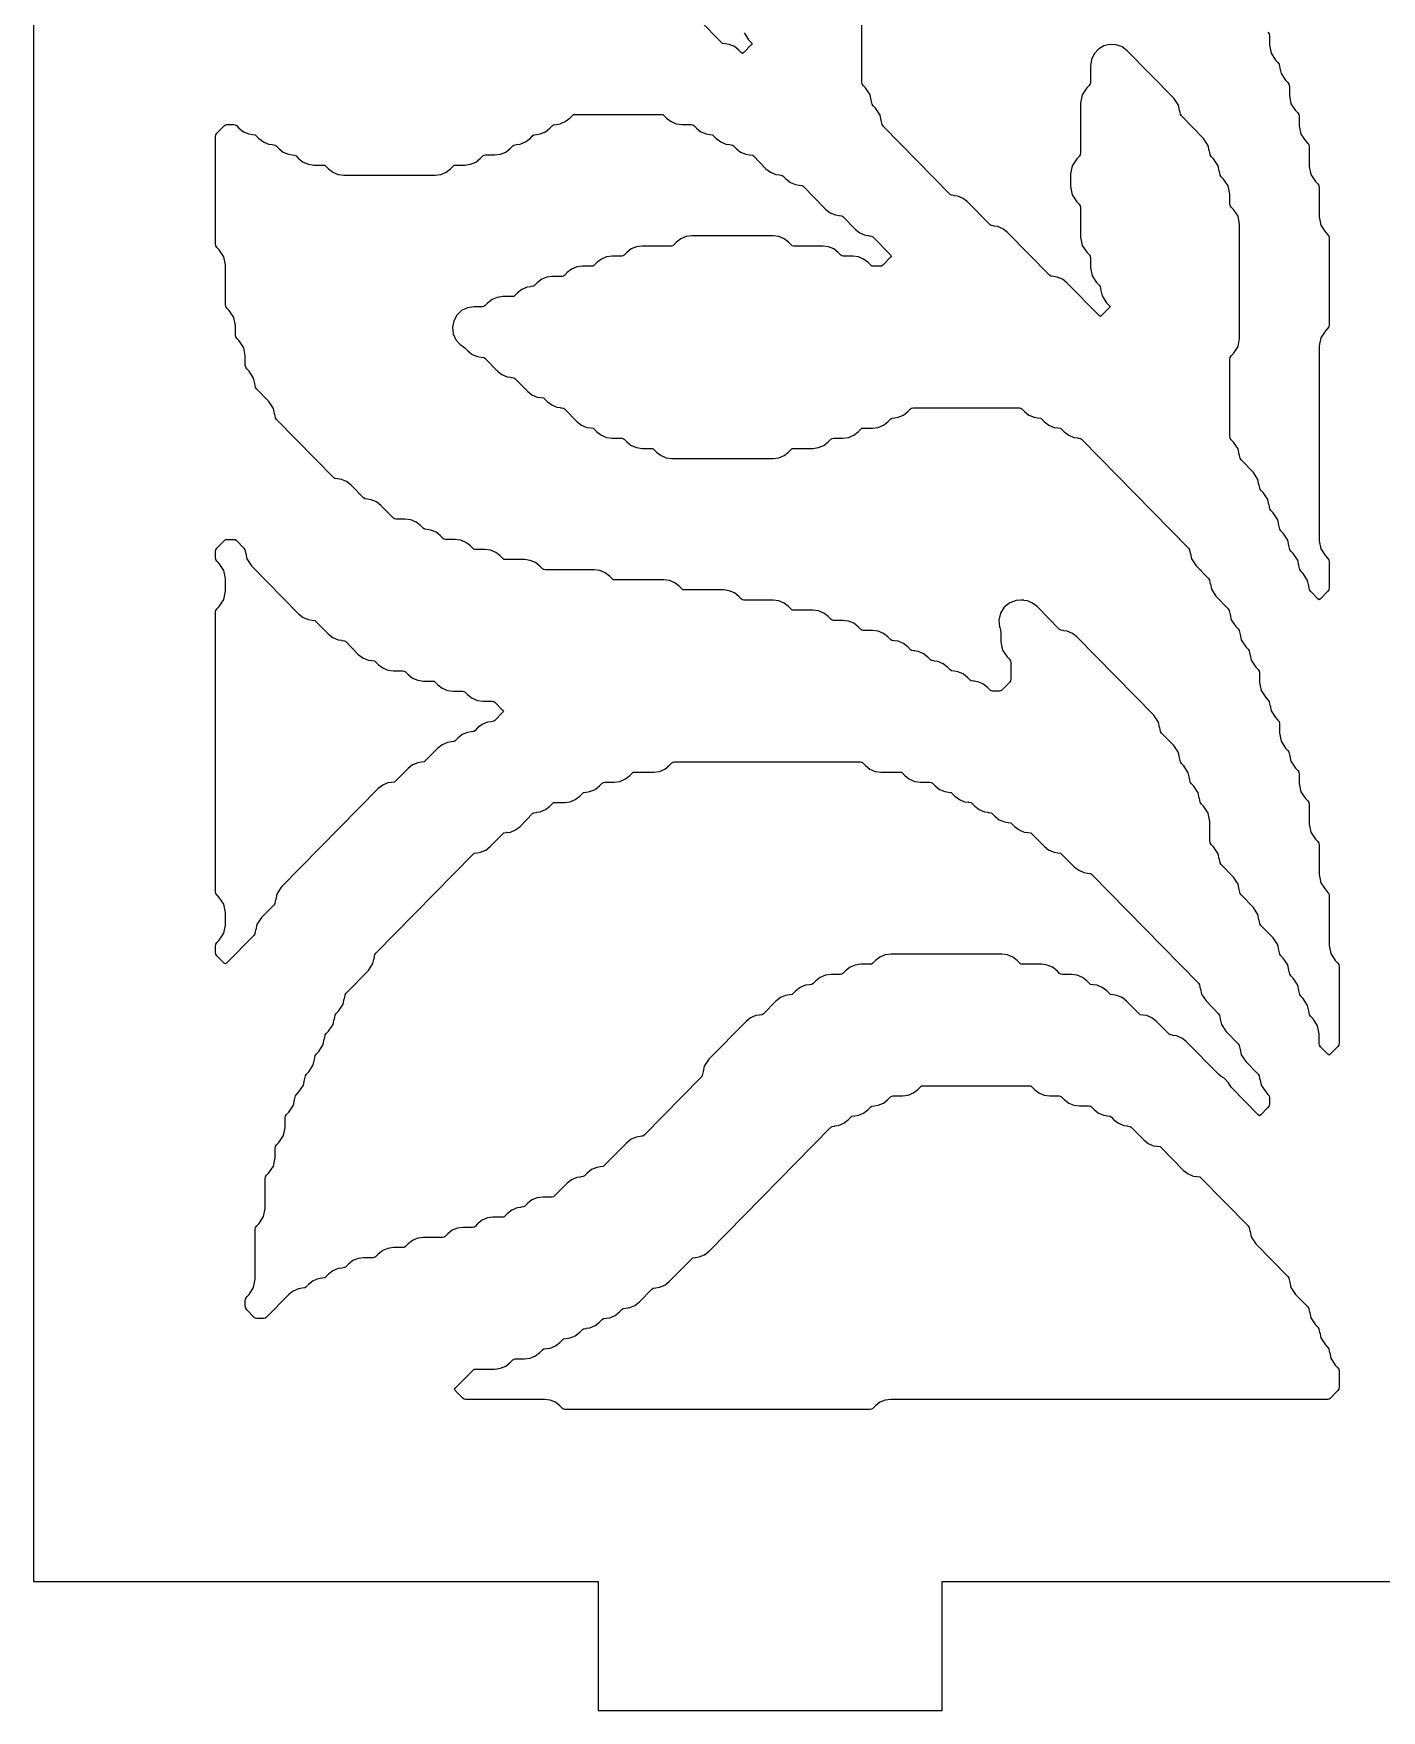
# Model space of a CAD drawing. Header units: millimetres. Extents: x 0 to 63, y 0 to 126.
# Drawn here: x 0 to 31.35, y 0 to 39 of the extents above; entities that cross this region are included whole.
import ezdxf

# ---------------------------------------------------------------- set-up
doc = ezdxf.new("R2010")
doc.units = ezdxf.units.MM
doc.layers.add('CUT', color=1, linetype='Continuous')

msp = doc.modelspace()

# ---------------------------------------------------------------- linework, layer by layer
at = {"layer": 'CUT'}
for points in [[(0, 123), (0, 3), (13.134, 3), (13.134, 0), (21.134, 0), (21.134, 3), (42.134, 3), (42.134, 0), (50.134, 0), (50.134, 3), (63.2679, 3), (63.2679, 123), (50.134, 123), (50.134, 126), (42.134, 126), (42.134, 123), (21.134, 123), (21.134, 126), (13.134, 126), (13.134, 123)], [(6.0154, 36.1824), (6.0152, 36.1808), (6.0795, 36.1723), (6.1044, 36.1528), (6.1655, 36.0907), (6.2696, 36.0096), (6.3913, 35.9586), (6.5221, 35.9412), (6.7418, 35.9412), (6.7732, 35.937), (6.7982, 35.9175), (6.8593, 35.8554), (6.9634, 35.7743), (7.0851, 35.7233), (7.2159, 35.7059), (9.3403, 35.7059), (9.4711, 35.7233), (9.5928, 35.7743), (9.6969, 35.8554), (9.7579, 35.9175), (9.7829, 35.937), (9.8143, 35.9412), (10.034, 35.9412), (10.1648, 35.9586), (10.2865, 36.0096), (10.3906, 36.0907), (10.4517, 36.1528), (10.4767, 36.1723), (10.508, 36.1765), (10.7277, 36.1765), (10.8586, 36.1939), (10.9802, 36.2449), (11.0844, 36.326), (11.1454, 36.3881), (11.1704, 36.4076), (11.2346, 36.4161), (11.2344, 36.4176), (11.321, 36.4292), (11.4427, 36.4802), (11.5468, 36.5613), (11.6079, 36.6234), (11.6329, 36.6429), (11.6971, 36.6514), (11.6969, 36.6529), (11.7835, 36.6645), (11.9052, 36.7155), (12.0093, 36.7966), (12.0704, 36.8587), (12.0954, 36.8782), (12.1596, 36.8867), (12.1594, 36.8882), (12.246, 36.8998), (12.3677, 36.9508), (12.4718, 37.0319), (12.5329, 37.094), (12.5579, 37.1135), (12.5893, 37.1176), (14.6042, 37.1176), (14.6356, 37.1135), (14.6606, 37.094), (14.7216, 37.0319), (14.8257, 36.9508), (14.9474, 36.8998), (15.0782, 36.8824), (15.298, 36.8824), (15.3293, 36.8782), (15.3543, 36.8587), (15.4154, 36.7966), (15.5195, 36.7155), (15.6412, 36.6645), (15.7278, 36.6529), (15.7276, 36.6514), (15.7918, 36.6429), (15.8168, 36.6234), (15.8779, 36.5613), (15.982, 36.4802), (16.1037, 36.4292), (16.1903, 36.4176), (16.1901, 36.4161), (16.2543, 36.4076), (16.2793, 36.3881), (16.3404, 36.326), (16.4445, 36.2449), (16.5662, 36.1939), (16.6528, 36.1824), (16.6526, 36.1808), (16.7168, 36.1723), (16.7418, 36.1528), (17.0341, 35.8554), (17.1382, 35.7743), (17.2599, 35.7233), (17.3465, 35.7118), (17.3463, 35.7103), (17.4106, 35.7017), (17.4355, 35.6823), (17.4966, 35.6201), (17.6007, 35.539), (17.7224, 35.488), (17.809, 35.4765), (17.8088, 35.475), (17.873, 35.4664), (17.898, 35.447), (18.4216, 34.9142), (18.5257, 34.8331), (18.6474, 34.7821), (18.734, 34.7706), (18.7338, 34.7691), (18.798, 34.7605), (18.823, 34.7411), (19.1153, 34.4436), (19.2194, 34.3626), (19.3411, 34.3115), (19.4277, 34.3), (19.4275, 34.2985), (19.4918, 34.2899), (19.5168, 34.2705), (19.9287, 33.8513), (19.9486, 33.8235), (19.9287, 33.7958), (19.748, 33.6119), (19.723, 33.5924), (19.6916, 33.5882), (19.5267, 33.5882), (19.4953, 33.5924), (19.4703, 33.6119), (19.4092, 33.674), (19.3051, 33.7551), (19.1834, 33.8061), (19.0526, 33.8235), (18.8329, 33.8235), (18.8015, 33.8277), (18.7766, 33.8472), (18.7155, 33.9093), (18.6114, 33.9904), (18.4897, 34.0414), (18.3589, 34.0588), (17.6767, 34.0588), (17.6453, 34.063), (17.6203, 34.0825), (17.5593, 34.1446), (17.4552, 34.2257), (17.3335, 34.2767), (17.2027, 34.2941), (15.3095, 34.2941), (15.1787, 34.2767), (15.057, 34.2257), (14.9529, 34.1446), (14.8918, 34.0825), (14.8668, 34.063), (14.8355, 34.0588), (14.1533, 34.0588), (14.0225, 34.0414), (13.9008, 33.9904), (13.7967, 33.9093), (13.7356, 33.8472), (13.7106, 33.8277), (13.6792, 33.8235), (13.4595, 33.8235), (13.3287, 33.8061), (13.207, 33.7551), (13.1029, 33.674), (13.0418, 33.6119), (13.0169, 33.5924), (12.9855, 33.5882), (12.7658, 33.5882), (12.635, 33.5708), (12.5133, 33.5198), (12.4092, 33.4387), (12.3481, 33.3766), (12.3231, 33.3571), (12.2917, 33.3529), (12.072, 33.3529), (11.9412, 33.3355), (11.8195, 33.2845), (11.7154, 33.2034), (11.6544, 33.1413), (11.6294, 33.1218), (11.5652, 33.1133), (11.5654, 33.1118), (11.4787, 33.1002), (11.357, 33.0492), (11.2529, 32.9681), (11.1919, 32.906), (11.1669, 32.8865), (11.1355, 32.8824), (10.9158, 32.8824), (10.785, 32.8649), (10.6633, 32.8139), (10.5592, 32.7328), (10.4981, 32.6707), (10.4732, 32.6512), (10.4418, 32.6471), (10.242, 32.6471), (10.0919, 32.624), (9.9556, 32.5569), (9.8457, 32.452), (9.7725, 32.319), (9.7425, 32.1701), (9.7586, 32.019), (9.8194, 31.8798), (9.9191, 31.7653), (9.9656, 31.7368), (10.0356, 31.6823), (10.0967, 31.6201), (10.2008, 31.539), (10.3225, 31.488), (10.4091, 31.4765), (10.4089, 31.475), (10.4732, 31.4664), (10.4981, 31.447), (10.7904, 31.1495), (10.8946, 31.0684), (11.0162, 31.0174), (11.1029, 31.0059), (11.1027, 31.0044), (11.1669, 30.9958), (11.1919, 30.9764), (11.4842, 30.6789), (11.5883, 30.5979), (11.71, 30.5468), (11.7966, 30.5353), (11.7964, 30.5338), (11.8606, 30.5252), (11.8856, 30.5058), (11.9467, 30.4436), (12.0508, 30.3626), (12.1725, 30.3115), (12.2591, 30.3), (12.2589, 30.2985), (12.3231, 30.2899), (12.3481, 30.2705), (12.6404, 29.9731), (12.7445, 29.892), (12.8662, 29.8409), (12.9528, 29.8294), (12.9526, 29.8279), (13.0169, 29.8194), (13.0418, 29.7999), (13.1029, 29.7378), (13.207, 29.6567), (13.3287, 29.6056), (13.4595, 29.5882), (13.6792, 29.5882), (13.7106, 29.5841), (13.7356, 29.5646), (13.7967, 29.5025), (13.9008, 29.4214), (14.0225, 29.3704), (14.1533, 29.3529), (14.373, 29.3529), (14.4043, 29.3488), (14.4293, 29.3293), (14.4904, 29.2672), (14.5945, 29.1861), (14.7162, 29.1351), (14.847, 29.1176), (17.2027, 29.1176), (17.3335, 29.1351), (17.4552, 29.1861), (17.5593, 29.2672), (17.6203, 29.3293), (17.6453, 29.3488), (17.6767, 29.3529), (18.1276, 29.3529), (18.2584, 29.3704), (18.3801, 29.4214), (18.4842, 29.5025), (18.5453, 29.5646), (18.5703, 29.5841), (18.6017, 29.5882), (18.8214, 29.5882), (18.9522, 29.6056), (19.0739, 29.6567), (19.178, 29.7378), (19.2391, 29.7999), (19.264, 29.8194), (19.2954, 29.8235), (19.5151, 29.8235), (19.6459, 29.8409), (19.7676, 29.892), (19.8717, 29.9731), (19.9328, 30.0352), (19.9578, 30.0546), (20.022, 30.0632), (20.0218, 30.0647), (20.1084, 30.0762), (20.2301, 30.1273), (20.3342, 30.2084), (20.3953, 30.2705), (20.4203, 30.2899), (20.4516, 30.2941), (22.9291, 30.2941), (22.9605, 30.2899), (22.9855, 30.2705), (23.0465, 30.2084), (23.1506, 30.1273), (23.2723, 30.0762), (23.3589, 30.0647), (23.3587, 30.0632), (23.423, 30.0546), (23.4479, 30.0352), (23.509, 29.9731), (23.6131, 29.892), (23.7348, 29.8409), (23.8214, 29.8294), (23.8212, 29.8279), (23.8855, 29.8194), (23.9104, 29.7999), (23.9715, 29.7378), (24.0756, 29.6567), (24.1973, 29.6056), (24.2839, 29.5941), (24.2837, 29.5926), (24.348, 29.5841), (24.3729, 29.5646), (26.8593, 27.0347), (26.8846, 26.9964), (26.9028, 26.9035), (26.9062, 26.9042), (26.9307, 26.7799), (27.0368, 26.6188), (27.3218, 26.3288), (27.347, 26.2905), (27.3653, 26.1976), (27.3687, 26.1983), (27.3931, 26.0741), (27.4993, 25.9129), (27.7843, 25.623), (27.8095, 25.5846), (27.8278, 25.4918), (27.8312, 25.4924), (27.8556, 25.3682), (27.9618, 25.207), (28.0155, 25.1524), (28.0408, 25.114), (28.059, 25.0212), (28.0625, 25.0218), (28.0869, 24.8976), (28.193, 24.7365), (28.2468, 24.6818), (28.272, 24.6434), (28.2903, 24.5506), (28.2937, 24.5512), (28.3181, 24.427), (28.4243, 24.2659), (28.478, 24.2112), (28.5033, 24.1728), (28.5121, 24.1278), (28.5121, 23.9105), (28.5494, 23.7211), (28.6555, 23.56), (28.7093, 23.5053), (28.7345, 23.467), (28.7528, 23.3741), (28.7562, 23.3748), (28.7806, 23.2505), (28.8868, 23.0894), (28.9405, 23.0347), (28.9658, 22.9964), (28.9746, 22.9513), (28.9746, 22.734), (29.0119, 22.5446), (29.118, 22.3835), (29.1717, 22.3288), (29.197, 22.2905), (29.2153, 22.1976), (29.2187, 22.1983), (29.2431, 22.0741), (29.3493, 21.9129), (29.403, 21.8583), (29.4283, 21.8199), (29.4371, 21.7748), (29.4371, 21.5575), (29.4744, 21.3682), (29.5805, 21.207), (29.6342, 21.1524), (29.6595, 21.114), (29.6684, 21.0689), (29.6684, 20.6163), (29.7056, 20.427), (29.8118, 20.2659), (29.8655, 20.2112), (29.8908, 20.1728), (29.8996, 20.1278), (29.8996, 19.4399), (29.9369, 19.2505), (30.043, 19.0894), (30.0967, 19.0347), (30.122, 18.9964), (30.1309, 18.9513), (30.1309, 17.7928), (30.1681, 17.6035), (30.2743, 17.4423), (30.328, 17.3877), (30.3533, 17.3493), (30.3621, 17.3042), (30.3621, 15.5193), (30.3533, 15.4742), (30.328, 15.4359), (30.1588, 15.2637), (30.1309, 15.2431), (30.103, 15.2637), (29.9338, 15.4359), (29.9085, 15.4742), (29.8996, 15.5193), (29.8996, 15.7366), (29.8624, 15.9259), (29.7562, 16.0871), (29.7025, 16.1417), (29.6772, 16.1801), (29.659, 16.273), (29.6556, 16.2723), (29.6311, 16.3965), (29.525, 16.5577), (29.4713, 16.6123), (29.446, 16.6507), (29.4277, 16.7435), (29.4243, 16.7429), (29.3999, 16.8671), (29.2937, 17.0283), (29.24, 17.0829), (29.2147, 17.1213), (29.1965, 17.2141), (29.1931, 17.2135), (29.1687, 17.3377), (29.0625, 17.4988), (29.0088, 17.5535), (28.9835, 17.5919), (28.9652, 17.6847), (28.9618, 17.684), (28.9374, 17.8083), (28.8312, 17.9694), (28.5463, 18.2594), (28.521, 18.2977), (28.5027, 18.3906), (28.4993, 18.3899), (28.4749, 18.5142), (28.3688, 18.6753), (28.0838, 18.9653), (28.0585, 19.0036), (28.0403, 19.0965), (28.0369, 19.0958), (28.0124, 19.2201), (27.9063, 19.3812), (27.6213, 19.6712), (27.596, 19.7095), (27.5778, 19.8024), (27.5744, 19.8017), (27.5499, 19.9259), (27.4438, 20.0871), (27.39, 20.1417), (27.3648, 20.1801), (27.3559, 20.2252), (27.3559, 20.6778), (27.3187, 20.8671), (27.2125, 21.0283), (27.1588, 21.0829), (27.1335, 21.1213), (27.1153, 21.2141), (27.1119, 21.2135), (27.0874, 21.3377), (26.9813, 21.4988), (26.9276, 21.5535), (26.9023, 21.5919), (26.884, 21.6847), (26.8806, 21.684), (26.8562, 21.8083), (26.75, 21.9694), (26.6963, 22.0241), (26.671, 22.0625), (26.6528, 22.1553), (26.6494, 22.1546), (26.6249, 22.2789), (26.5188, 22.44), (26.2338, 22.73), (26.2085, 22.7683), (26.1903, 22.8612), (26.1869, 22.8605), (26.1624, 22.9848), (26.0563, 23.1459), (24.2654, 24.9681), (24.1613, 25.0492), (24.0396, 25.1002), (23.953, 25.1118), (23.9532, 25.1133), (23.889, 25.1218), (23.864, 25.1413), (23.3404, 25.674), (23.2363, 25.7551), (23.1146, 25.8061), (23.028, 25.8176), (23.0282, 25.8192), (23.0166, 25.8207), (23.0072, 25.8204), (22.9838, 25.8235), (22.9622, 25.8235), (22.9622, 25.819), (22.8541, 25.8157), (22.7018, 25.7588), (22.5758, 25.6561), (22.4895, 25.5184), (22.4518, 25.3603), (22.4669, 25.1985), (22.4801, 25.1688), (22.4997, 25.0689), (22.4997, 24.8516), (22.537, 24.6623), (22.6431, 24.5012), (22.6968, 24.4465), (22.7221, 24.4081), (22.731, 24.3631), (22.731, 23.9899), (22.7221, 23.9448), (22.6968, 23.9064), (22.523, 23.7295), (22.498, 23.7101), (22.4666, 23.7059), (22.3016, 23.7059), (22.2702, 23.7101), (22.2453, 23.7295), (22.1842, 23.7916), (22.0801, 23.8727), (21.9584, 23.9238), (21.8718, 23.9353), (21.872, 23.9368), (21.8077, 23.9454), (21.7828, 23.9648), (21.7217, 24.0269), (21.6176, 24.108), (21.4959, 24.1591), (21.4093, 24.1706), (21.4095, 24.1721), (21.3453, 24.1806), (21.3203, 24.2001), (21.2592, 24.2622), (21.1551, 24.3433), (21.0334, 24.3944), (20.9468, 24.4059), (20.947, 24.4074), (20.8828, 24.4159), (20.8578, 24.4354), (20.7967, 24.4975), (20.6926, 24.5786), (20.5709, 24.6296), (20.4843, 24.6412), (20.4845, 24.6427), (20.4203, 24.6512), (20.3953, 24.6707), (20.3342, 24.7328), (20.2301, 24.8139), (20.1084, 24.8649), (20.0218, 24.8765), (20.022, 24.878), (19.9578, 24.8865), (19.9328, 24.906), (19.8717, 24.9681), (19.7676, 25.0492), (19.6459, 25.1002), (19.5151, 25.1176), (19.2954, 25.1176), (19.264, 25.1218), (19.2391, 25.1413), (19.178, 25.2034), (19.0739, 25.2845), (18.9522, 25.3355), (18.8214, 25.3529), (18.6017, 25.3529), (18.5703, 25.3571), (18.5453, 25.3766), (18.4842, 25.4387), (18.3801, 25.5198), (18.2584, 25.5708), (18.1276, 25.5882), (17.6767, 25.5882), (17.6453, 25.5924), (17.6203, 25.6119), (17.5593, 25.674), (17.4552, 25.7551), (17.3335, 25.8061), (17.2027, 25.8235), (16.5205, 25.8235), (16.4891, 25.8277), (16.4641, 25.8472), (16.403, 25.9093), (16.2989, 25.9904), (16.1772, 26.0414), (16.0464, 26.0588), (15.133, 26.0588), (15.1016, 26.063), (15.0766, 26.0825), (15.0155, 26.1446), (14.9114, 26.2257), (14.7897, 26.2767), (14.6589, 26.2941), (13.5142, 26.2941), (13.4829, 26.2983), (13.4579, 26.3177), (13.3968, 26.3799), (13.2927, 26.461), (13.171, 26.512), (13.0402, 26.5294), (11.8955, 26.5294), (11.8641, 26.5336), (11.8392, 26.553), (11.7781, 26.6152), (11.674, 26.6963), (11.5523, 26.7473), (11.4215, 26.7647), (10.9705, 26.7647), (10.9392, 26.7689), (10.9142, 26.7883), (10.8531, 26.8505), (10.749, 26.9316), (10.6273, 26.9826), (10.4965, 27), (10.2768, 27), (10.2454, 27.0042), (10.2204, 27.0236), (10.1594, 27.0858), (10.0553, 27.1669), (9.9336, 27.2179), (9.8028, 27.2353), (9.5831, 27.2353), (9.5517, 27.2395), (9.5267, 27.2589), (9.4656, 27.3211), (9.3615, 27.4021), (9.2398, 27.4532), (9.1532, 27.4647), (9.1534, 27.4662), (9.0892, 27.4748), (9.0642, 27.4942), (9.0031, 27.5564), (8.899, 27.6374), (8.7773, 27.6885), (8.6465, 27.7059), (8.4268, 27.7059), (8.3954, 27.7101), (8.3705, 27.7295), (8.0781, 28.0269), (7.974, 28.108), (7.8523, 28.1591), (7.7657, 28.1706), (7.7659, 28.1721), (7.7017, 28.1806), (7.6767, 28.2001), (7.3844, 28.4975), (7.2803, 28.5786), (7.1586, 28.6296), (7.072, 28.6412), (7.0722, 28.6427), (7.008, 28.6512), (6.983, 28.6707), (5.6529, 30.0241), (5.6276, 30.0625), (5.6093, 30.1553), (5.6059, 30.1546), (5.5815, 30.2789), (5.4753, 30.44), (5.1904, 30.73), (5.1651, 30.7683), (5.1468, 30.8612), (5.1434, 30.8605), (5.119, 30.9848), (5.0128, 31.1459), (4.9591, 31.2006), (4.9339, 31.2389), (4.925, 31.284), (4.925, 31.5013), (4.8878, 31.6906), (4.7816, 31.8518), (4.7279, 31.9064), (4.7026, 31.9448), (4.6937, 31.9899), (4.6937, 32.2072), (4.6565, 32.3965), (4.5503, 32.5577), (4.4966, 32.6123), (4.4714, 32.6507), (4.4625, 32.6958), (4.4625, 33.619), (4.4253, 33.8083), (4.3191, 33.9694), (4.2654, 34.0241), (4.2401, 34.0625), (4.2312, 34.1075), (4.2312, 36.5984), (4.2401, 36.6434), (4.2654, 36.6818), (4.4393, 36.8587), (4.4642, 36.8782), (4.4956, 36.8824), (4.6606, 36.8824), (4.692, 36.8782), (4.717, 36.8587), (4.778, 36.7966), (4.8821, 36.7155), (5.0038, 36.6645), (5.0905, 36.6529), (5.0903, 36.6514), (5.1545, 36.6429), (5.1795, 36.6234), (5.2405, 36.5613), (5.3446, 36.4802), (5.4663, 36.4292), (5.5529, 36.4176), (5.5527, 36.4161), (5.617, 36.4076), (5.642, 36.3881), (5.703, 36.326), (5.8071, 36.2449), (5.9288, 36.1939)], [(7.1717, 24.8882), (7.1715, 24.8867), (7.2357, 24.8782), (7.2607, 24.8587), (7.553, 24.5613), (7.6571, 24.4802), (7.7788, 24.4292), (7.8654, 24.4176), (7.8652, 24.4161), (7.9294, 24.4076), (7.9544, 24.3881), (8.0155, 24.326), (8.1196, 24.2449), (8.2413, 24.1939), (8.3721, 24.1765), (8.5918, 24.1765), (8.6232, 24.1723), (8.6482, 24.1528), (8.7092, 24.0907), (8.8133, 24.0096), (8.935, 23.9586), (9.0658, 23.9412), (9.2855, 23.9412), (9.3169, 23.937), (9.3419, 23.9175), (9.403, 23.8554), (9.5071, 23.7743), (9.6288, 23.7233), (9.7596, 23.7059), (9.9793, 23.7059), (10.0107, 23.7017), (10.0356, 23.6823), (10.0967, 23.6201), (10.2008, 23.539), (10.3225, 23.488), (10.4533, 23.4706), (10.673, 23.4706), (10.7044, 23.4664), (10.7294, 23.447), (10.9101, 23.263), (10.93, 23.2353), (10.9101, 23.2075), (10.7294, 23.0236), (10.7044, 23.0042), (10.6402, 22.9956), (10.6404, 22.9941), (10.5538, 22.9826), (10.4321, 22.9316), (10.328, 22.8505), (10.2669, 22.7883), (10.2419, 22.7689), (10.1777, 22.7603), (10.1779, 22.7588), (10.0913, 22.7473), (9.9696, 22.6963), (9.8655, 22.6152), (9.8044, 22.553), (9.7794, 22.5336), (9.7152, 22.525), (9.7154, 22.5235), (9.6288, 22.512), (9.5071, 22.461), (9.403, 22.3799), (9.1107, 22.0825), (9.0857, 22.063), (9.0214, 22.0545), (9.0216, 22.0529), (8.935, 22.0414), (8.8133, 21.9904), (8.7092, 21.9093), (8.4169, 21.6119), (8.3919, 21.5924), (8.3277, 21.5839), (8.3279, 21.5824), (8.2413, 21.5708), (8.1196, 21.5198), (8.0155, 21.4387), (5.7621, 19.1459), (5.656, 18.9848), (5.6315, 18.8605), (5.6281, 18.8612), (5.6099, 18.7683), (5.5846, 18.73), (5.2996, 18.44), (5.1935, 18.2789), (5.169, 18.1546), (5.1656, 18.1553), (5.1474, 18.0625), (5.1221, 18.0241), (4.4904, 17.3813), (4.4625, 17.3608), (4.4346, 17.3813), (4.2654, 17.5535), (4.2401, 17.5919), (4.2312, 17.6369), (4.2312, 17.7748), (4.2401, 17.8199), (4.2654, 17.8583), (4.3191, 17.9129), (4.4253, 18.0741), (4.4625, 18.2634), (4.4625, 18.5601), (4.4253, 18.7495), (4.3191, 18.9106), (4.2654, 18.9653), (4.2401, 19.0036), (4.2312, 19.0487), (4.2312, 25.5395), (4.2401, 25.5846), (4.2654, 25.623), (4.3191, 25.6776), (4.4253, 25.8388), (4.4625, 26.0281), (4.4625, 26.3248), (4.4253, 26.5142), (4.3191, 26.6753), (4.2654, 26.73), (4.2401, 26.7683), (4.2312, 26.8134), (4.2312, 26.9513), (4.2401, 26.9964), (4.2654, 27.0347), (4.4393, 27.2117), (4.4642, 27.2311), (4.4956, 27.2353), (4.6606, 27.2353), (4.692, 27.2311), (4.717, 27.2117), (4.8909, 27.0347), (4.9161, 26.9964), (4.9344, 26.9035), (4.9378, 26.9042), (4.9622, 26.7799), (5.0684, 26.6188), (6.1655, 25.5025), (6.2696, 25.4214), (6.3913, 25.3704), (6.4779, 25.3588), (6.4777, 25.3573), (6.542, 25.3488), (6.5669, 25.3293), (6.8593, 25.0319), (6.9634, 24.9508), (7.0851, 24.8998)], [(5.6187, 12.8516), (5.6187, 13.0689), (5.6276, 13.114), (5.6529, 13.1524), (5.7066, 13.207), (5.8127, 13.3682), (5.85, 13.5575), (5.85, 13.7748), (5.8588, 13.8199), (5.8841, 13.8583), (5.9378, 13.9129), (6.044, 14.0741), (6.0684, 14.1983), (6.0718, 14.1976), (6.0901, 14.2905), (6.1154, 14.3288), (6.1691, 14.3835), (6.2752, 14.5446), (6.2997, 14.6689), (6.3031, 14.6682), (6.3213, 14.7611), (6.3466, 14.7994), (6.4003, 14.8541), (6.5065, 15.0152), (6.5309, 15.1395), (6.5343, 15.1388), (6.5526, 15.2317), (6.5778, 15.27), (6.6316, 15.3247), (6.7377, 15.4858), (6.7622, 15.6101), (6.7656, 15.6094), (6.7838, 15.7023), (6.8091, 15.7406), (6.8628, 15.7953), (6.969, 15.9564), (6.9934, 16.0807), (6.9968, 16.08), (7.0151, 16.1728), (7.0403, 16.2112), (7.0941, 16.2659), (7.2002, 16.427), (7.2247, 16.5512), (7.2281, 16.5506), (7.2463, 16.6434), (7.2716, 16.6818), (7.7878, 17.207), (7.894, 17.3682), (7.9184, 17.4924), (7.9218, 17.4918), (7.9401, 17.5846), (7.9653, 17.623), (10.2204, 19.9175), (10.2454, 19.937), (10.3096, 19.9455), (10.3094, 19.9471), (10.3961, 19.9586), (10.5178, 20.0096), (10.6219, 20.0907), (10.9142, 20.3881), (10.9392, 20.4076), (11.0034, 20.4161), (11.0032, 20.4176), (11.0898, 20.4292), (11.2115, 20.4802), (11.3156, 20.5613), (11.6079, 20.8587), (11.6329, 20.8782), (11.6971, 20.8867), (11.6969, 20.8882), (11.7835, 20.8998), (11.9052, 20.9508), (12.0093, 21.0319), (12.0704, 21.094), (12.0954, 21.1135), (12.1268, 21.1176), (12.3465, 21.1176), (12.4773, 21.1351), (12.599, 21.1861), (12.7031, 21.2672), (12.7641, 21.3293), (12.7891, 21.3488), (12.8534, 21.3573), (12.8532, 21.3588), (12.9398, 21.3704), (13.0615, 21.4214), (13.1656, 21.5025), (13.2266, 21.5646), (13.2516, 21.5841), (13.283, 21.5882), (13.5027, 21.5882), (13.6335, 21.6056), (13.7552, 21.6567), (13.8593, 21.7378), (13.9204, 21.7999), (13.9454, 21.8194), (13.9767, 21.8235), (14.4277, 21.8235), (14.5585, 21.8409), (14.6802, 21.892), (14.7843, 21.9731), (14.8454, 22.0352), (14.8703, 22.0546), (14.9017, 22.0588), (19.2291, 22.0588), (19.2605, 22.0546), (19.2855, 22.0352), (19.3466, 21.9731), (19.4507, 21.892), (19.5724, 21.8409), (19.7032, 21.8235), (20.1541, 21.8235), (20.1855, 21.8194), (20.2105, 21.7999), (20.2716, 21.7378), (20.3757, 21.6567), (20.4974, 21.6056), (20.6282, 21.5882), (20.8479, 21.5882), (20.8793, 21.5841), (20.9042, 21.5646), (20.9653, 21.5025), (21.0694, 21.4214), (21.1911, 21.3704), (21.2777, 21.3588), (21.2775, 21.3573), (21.3417, 21.3488), (21.3667, 21.3293), (21.4278, 21.2672), (21.5319, 21.1861), (21.6536, 21.1351), (21.7402, 21.1235), (21.74, 21.122), (21.8042, 21.1135), (21.8292, 21.094), (21.8903, 21.0319), (21.9944, 20.9508), (22.1161, 20.8998), (22.2027, 20.8882), (22.2025, 20.8867), (22.2667, 20.8782), (22.2917, 20.8587), (22.3528, 20.7966), (22.4569, 20.7155), (22.5786, 20.6645), (22.6652, 20.6529), (22.665, 20.6514), (22.7292, 20.6429), (22.7542, 20.6234), (22.8153, 20.5613), (22.9194, 20.4802), (23.0411, 20.4292), (23.1277, 20.4176), (23.1275, 20.4161), (23.1917, 20.4076), (23.2167, 20.3881), (23.509, 20.0907), (23.6131, 20.0096), (23.7348, 19.9586), (23.8214, 19.9471), (23.8212, 19.9455), (23.8855, 19.937), (23.9104, 19.9175), (24.2028, 19.6201), (24.3069, 19.539), (24.4286, 19.488), (24.5152, 19.4765), (24.515, 19.475), (24.5792, 19.4664), (24.6042, 19.447), (27.0905, 16.9171), (27.1158, 16.8787), (27.1341, 16.7859), (27.1375, 16.7865), (27.1619, 16.6623), (27.2681, 16.5012), (27.553, 16.2112), (27.5783, 16.1728), (27.5966, 16.08), (27.6, 16.0807), (27.6244, 15.9564), (27.7306, 15.7953), (28.0155, 15.5053), (28.0408, 15.467), (28.059, 15.3741), (28.0625, 15.3748), (28.0869, 15.2505), (28.193, 15.0894), (28.478, 14.7994), (28.5033, 14.7611), (28.5215, 14.6682), (28.5249, 14.6689), (28.5494, 14.5446), (28.6555, 14.3835), (28.7093, 14.3288), (28.7345, 14.2905), (28.7434, 14.2454), (28.7434, 14.1075), (28.7345, 14.0625), (28.7093, 14.0241), (28.54, 13.8519), (28.5121, 13.8313), (28.4843, 13.8519), (27.8525, 14.4947), (27.7875, 14.5934), (27.6892, 14.7031), (27.6176, 14.7466), (27.5639, 14.7883), (26.8091, 15.5564), (26.705, 15.6374), (26.5833, 15.6885), (26.4967, 15.7), (26.4969, 15.7015), (26.4327, 15.7101), (26.4077, 15.7295), (26.1154, 16.0269), (26.0113, 16.108), (25.8896, 16.1591), (25.803, 16.1706), (25.8032, 16.1721), (25.7389, 16.1806), (25.714, 16.2001), (25.4216, 16.4975), (25.3175, 16.5786), (25.1958, 16.6296), (25.1092, 16.6412), (25.1094, 16.6427), (25.0452, 16.6512), (25.0202, 16.6707), (24.9592, 16.7328), (24.855, 16.8139), (24.7334, 16.8649), (24.6467, 16.8765), (24.6469, 16.878), (24.5827, 16.8865), (24.5577, 16.906), (24.4967, 16.9681), (24.3926, 17.0492), (24.2709, 17.1002), (24.1401, 17.1176), (23.9203, 17.1176), (23.889, 17.1218), (23.864, 17.1413), (23.8029, 17.2034), (23.6988, 17.2845), (23.5771, 17.3355), (23.4463, 17.3529), (22.9954, 17.3529), (22.964, 17.3571), (22.939, 17.3766), (22.8779, 17.4387), (22.7738, 17.5198), (22.6521, 17.5708), (22.5213, 17.5882), (19.9344, 17.5882), (19.8036, 17.5708), (19.6819, 17.5198), (19.5778, 17.4387), (19.5168, 17.3766), (19.4918, 17.3571), (19.4604, 17.3529), (19.2407, 17.3529), (19.1099, 17.3355), (18.9882, 17.2845), (18.8841, 17.2034), (18.823, 17.1413), (18.798, 17.1218), (18.7667, 17.1176), (18.5469, 17.1176), (18.4161, 17.1002), (18.2944, 17.0492), (18.1903, 16.9681), (18.1293, 16.906), (18.1043, 16.8865), (18.0401, 16.878), (18.0403, 16.8765), (17.9536, 16.8649), (17.832, 16.8139), (17.7278, 16.7328), (17.6668, 16.6707), (17.6418, 16.6512), (17.5776, 16.6427), (17.5778, 16.6412), (17.4912, 16.6296), (17.3695, 16.5786), (17.2654, 16.4975), (16.973, 16.2001), (16.9481, 16.1806), (16.8838, 16.1721), (16.884, 16.1706), (16.7974, 16.1591), (16.6757, 16.108), (16.5716, 16.0269), (15.7057, 15.1459), (15.5996, 14.9848), (15.5751, 14.8605), (15.5717, 14.8612), (15.5535, 14.7683), (15.5282, 14.73), (14.1981, 13.3766), (14.1731, 13.3571), (14.1089, 13.3486), (14.1091, 13.3471), (14.0225, 13.3355), (13.9008, 13.2845), (13.7967, 13.2034), (13.2731, 12.6707), (13.2481, 12.6512), (13.1839, 12.6427), (13.1841, 12.6412), (13.0975, 12.6296), (12.9758, 12.5786), (12.8717, 12.4975), (12.8106, 12.4354), (12.7856, 12.4159), (12.7214, 12.4074), (12.7216, 12.4059), (12.635, 12.3944), (12.5133, 12.3433), (12.4092, 12.2622), (12.1169, 11.9648), (12.0919, 11.9454), (12.0605, 11.9412), (11.8408, 11.9412), (11.71, 11.9238), (11.5883, 11.8727), (11.4842, 11.7916), (11.4231, 11.7295), (11.3981, 11.7101), (11.3339, 11.7015), (11.3341, 11.7), (11.2475, 11.6885), (11.1258, 11.6374), (11.0217, 11.5564), (10.9606, 11.4942), (10.9356, 11.4748), (10.9043, 11.4706), (10.6846, 11.4706), (10.5538, 11.4532), (10.4321, 11.4021), (10.328, 11.3211), (10.2669, 11.2589), (10.2419, 11.2395), (10.2105, 11.2353), (9.9908, 11.2353), (9.86, 11.2179), (9.7383, 11.1669), (9.6342, 11.0858), (9.5731, 11.0236), (9.5482, 11.0042), (9.5168, 11), (9.0658, 11), (8.935, 10.9826), (8.8133, 10.9316), (8.7092, 10.8505), (8.6482, 10.7883), (8.6232, 10.7689), (8.5918, 10.7647), (8.3721, 10.7647), (8.2413, 10.7473), (8.1196, 10.6963), (8.0155, 10.6152), (7.9544, 10.553), (7.9294, 10.5336), (7.8981, 10.5294), (7.6784, 10.5294), (7.5475, 10.512), (7.4259, 10.461), (7.3217, 10.3799), (7.2607, 10.3177), (7.2357, 10.2983), (7.1715, 10.2897), (7.1717, 10.2882), (7.0851, 10.2767), (6.9634, 10.2257), (6.8593, 10.1446), (6.7982, 10.0825), (6.7732, 10.063), (6.709, 10.0545), (6.7092, 10.0529), (6.6226, 10.0414), (6.5009, 9.9904), (6.3968, 9.9093), (6.3357, 9.8472), (6.3107, 9.8277), (6.2465, 9.8192), (6.2467, 9.8176), (6.1601, 9.8061), (6.0384, 9.7551), (5.9343, 9.674), (5.4107, 9.1413), (5.3857, 9.1218), (5.3543, 9.1176), (5.1894, 9.1176), (5.158, 9.1218), (5.133, 9.1413), (4.9591, 9.3182), (4.9339, 9.3566), (4.925, 9.4016), (4.925, 9.5395), (4.9339, 9.5846), (4.9591, 9.623), (5.0128, 9.6776), (5.119, 9.8388), (5.1562, 10.0281), (5.1562, 11.1866), (5.1651, 11.2317), (5.1904, 11.27), (5.2441, 11.3247), (5.3502, 11.4858), (5.3875, 11.6752), (5.3875, 12.3631), (5.3963, 12.4081), (5.4216, 12.4465), (5.4753, 12.5012), (5.5815, 12.6623)], [(12.2406, 8.5613), (12.3017, 8.6234), (12.3266, 8.6429), (12.3909, 8.6514), (12.3907, 8.6529), (12.4773, 8.6645), (12.599, 8.7155), (12.7031, 8.7966), (12.7641, 8.8587), (12.7891, 8.8782), (12.8534, 8.8867), (12.8532, 8.8882), (12.9398, 8.8998), (13.0615, 8.9508), (13.1656, 9.0319), (13.2266, 9.094), (13.2516, 9.1135), (13.3158, 9.122), (13.3156, 9.1235), (13.4023, 9.1351), (13.524, 9.1861), (13.6281, 9.2672), (13.6891, 9.3293), (13.7141, 9.3488), (13.7783, 9.3573), (13.7781, 9.3588), (13.8648, 9.3704), (13.9865, 9.4214), (14.0906, 9.5025), (14.3829, 9.7999), (14.4079, 9.8194), (14.4721, 9.8279), (14.4719, 9.8294), (14.5585, 9.8409), (14.6802, 9.892), (14.7843, 9.9731), (15.3079, 10.5058), (15.3328, 10.5252), (15.3971, 10.5338), (15.3969, 10.5353), (15.4835, 10.5468), (15.6052, 10.5979), (15.7093, 10.6789), (18.5453, 13.5646), (18.5703, 13.5841), (18.6345, 13.5926), (18.6343, 13.5941), (18.7209, 13.6056), (18.8426, 13.6567), (18.9467, 13.7378), (19.0078, 13.7999), (19.0328, 13.8194), (19.097, 13.8279), (19.0968, 13.8294), (19.1834, 13.8409), (19.3051, 13.892), (19.4092, 13.9731), (19.4703, 14.0352), (19.4953, 14.0546), (19.5595, 14.0632), (19.5593, 14.0647), (19.6459, 14.0762), (19.7676, 14.1273), (19.8717, 14.2084), (19.9328, 14.2705), (19.9578, 14.2899), (19.9892, 14.2941), (20.2089, 14.2941), (20.3397, 14.3115), (20.4614, 14.3626), (20.5655, 14.4436), (20.6265, 14.5058), (20.6515, 14.5252), (20.6829, 14.5294), (23.1603, 14.5294), (23.1917, 14.5252), (23.2167, 14.5058), (23.2778, 14.4436), (23.3819, 14.3626), (23.5036, 14.3115), (23.6344, 14.2941), (23.8541, 14.2941), (23.8855, 14.2899), (23.9104, 14.2705), (23.9715, 14.2084), (24.0756, 14.1273), (24.1973, 14.0762), (24.3281, 14.0588), (24.5478, 14.0588), (24.5792, 14.0546), (24.6042, 14.0352), (24.6652, 13.9731), (24.7694, 13.892), (24.891, 13.8409), (24.9777, 13.8294), (24.9775, 13.8279), (25.0417, 13.8194), (25.0667, 13.7999), (25.1277, 13.7378), (25.2318, 13.6567), (25.3535, 13.6056), (25.4402, 13.5941), (25.44, 13.5926), (25.5042, 13.5841), (25.5292, 13.5646), (25.8215, 13.2672), (25.9256, 13.1861), (26.0473, 13.1351), (26.1339, 13.1235), (26.1337, 13.122), (26.1979, 13.1135), (26.2229, 13.094), (26.7465, 12.5613), (26.8506, 12.4802), (26.9723, 12.4292), (27.0589, 12.4176), (27.0587, 12.4161), (27.1229, 12.4076), (27.1479, 12.3881), (28.2468, 11.27), (28.272, 11.2317), (28.2903, 11.1388), (28.2937, 11.1395), (28.3181, 11.0152), (28.4243, 10.8541), (29.1717, 10.0936), (29.197, 10.0552), (29.2153, 9.9623), (29.2187, 9.963), (29.2431, 9.8388), (29.3493, 9.6776), (29.6342, 9.3877), (29.6595, 9.3493), (29.6778, 9.2565), (29.6812, 9.2571), (29.7056, 9.1329), (29.8118, 8.9717), (29.8655, 8.9171), (29.8908, 8.8787), (29.909, 8.7859), (29.9124, 8.7865), (29.9369, 8.6623), (30.043, 8.5012), (30.0967, 8.4465), (30.122, 8.4081), (30.1403, 8.3153), (30.1437, 8.316), (30.1681, 8.1917), (30.2743, 8.0306), (30.328, 7.9759), (30.3533, 7.9375), (30.3621, 7.8925), (30.3621, 7.5193), (30.3533, 7.4742), (30.328, 7.4359), (30.1541, 7.2589), (30.1291, 7.2395), (30.0977, 7.2353), (19.9344, 7.2353), (19.8036, 7.2179), (19.6819, 7.1669), (19.5778, 7.0858), (19.5168, 7.0236), (19.4918, 7.0042), (19.4604, 7), (12.358, 7), (12.3266, 7.0042), (12.3017, 7.0236), (12.2406, 7.0858), (12.1365, 7.1669), (12.0148, 7.2179), (11.884, 7.2353), (10.0455, 7.2353), (10.0142, 7.2395), (9.9892, 7.2589), (9.8084, 7.4428), (9.7886, 7.4706), (9.8084, 7.4983), (10.2204, 7.9175), (10.2454, 7.937), (10.2768, 7.9412), (10.7277, 7.9412), (10.8586, 7.9586), (10.9802, 8.0096), (11.0844, 8.0907), (11.1454, 8.1528), (11.1704, 8.1723), (11.2018, 8.1765), (11.4215, 8.1765), (11.5523, 8.1939), (11.674, 8.2449), (11.7781, 8.326), (11.8392, 8.3881), (11.8641, 8.4076), (11.9284, 8.4161), (11.9282, 8.4176), (12.0148, 8.4292), (12.1365, 8.4802)]]:
    msp.add_lwpolyline(points, close=True, dxfattribs=at)
for points in [[(28.7093, 39.0347), (28.7345, 38.9964), (28.7434, 38.9513), (28.7434, 38.734), (28.7806, 38.5446), (28.8868, 38.3835), (28.9405, 38.3288), (28.9658, 38.2905), (28.984, 38.1976), (28.9874, 38.1983), (29.0119, 38.0741), (29.118, 37.9129), (29.1717, 37.8583), (29.197, 37.8199), (29.2059, 37.7748), (29.2059, 37.5575), (29.2431, 37.3682), (29.3493, 37.207), (29.403, 37.1524), (29.4283, 37.114), (29.4371, 37.0689), (29.4371, 36.8516), (29.4744, 36.6623), (29.5805, 36.5012), (29.6342, 36.4465), (29.6595, 36.4081), (29.6684, 36.3631), (29.6684, 35.9105), (29.7056, 35.7211), (29.8118, 35.56), (29.8655, 35.5053), (29.8908, 35.467), (29.8996, 35.4219), (29.8996, 34.734), (29.9369, 34.5446), (30.043, 34.3835), (30.0967, 34.3288), (30.122, 34.2905), (30.1309, 34.2454), (30.1309, 32.2252), (30.122, 32.1801), (30.0967, 32.1417), (30.043, 32.0871), (29.9369, 31.9259), (29.8996, 31.7366), (29.8996, 27.2046), (29.9369, 27.0152), (30.043, 26.8541), (30.0967, 26.7994), (30.122, 26.7611), (30.1309, 26.716), (30.1309, 26.1075), (30.122, 26.0625), (30.0967, 26.0241), (29.9275, 25.8519), (29.8996, 25.8313), (29.8717, 25.8519), (29.7025, 26.0241), (29.6772, 26.0625), (29.659, 26.1553), (29.6556, 26.1546), (29.6311, 26.2789), (29.525, 26.44), (29.4713, 26.4947), (29.446, 26.533), (29.4277, 26.6259), (29.4243, 26.6252), (29.3999, 26.7495), (29.2937, 26.9106), (29.24, 26.9653), (29.2147, 27.0036), (29.1965, 27.0965), (29.1931, 27.0958), (29.1687, 27.2201), (29.0625, 27.3812), (29.0088, 27.4359), (28.9835, 27.4742), (28.9652, 27.5671), (28.9618, 27.5664), (28.9374, 27.6906), (28.8312, 27.8518), (28.7775, 27.9064), (28.7523, 27.9448), (28.734, 28.0377), (28.7306, 28.037), (28.7062, 28.1612), (28.6, 28.3224), (28.5463, 28.377), (28.521, 28.4154), (28.5027, 28.5082), (28.4993, 28.5076), (28.4749, 28.6318), (28.3688, 28.793), (28.0838, 29.0829), (28.0585, 29.1213), (28.0403, 29.2141), (28.0369, 29.2135), (28.0124, 29.3377), (27.9063, 29.4988), (27.8525, 29.5535), (27.8273, 29.5919), (27.8184, 29.6369), (27.8184, 31.4219), (27.8273, 31.467), (27.8525, 31.5053), (27.9063, 31.56), (28.0124, 31.7211), (28.0497, 31.9105), (28.0497, 34.5601), (28.0124, 34.7495), (27.9063, 34.9106), (27.8525, 34.9653), (27.8273, 35.0036), (27.8184, 35.0487), (27.8184, 35.266), (27.7812, 35.4554), (27.675, 35.6165), (27.6213, 35.6712), (27.596, 35.7095), (27.5778, 35.8024), (27.5744, 35.8017), (27.5499, 35.9259), (27.4438, 36.0871), (27.39, 36.1417), (27.3648, 36.1801), (27.3465, 36.273), (27.3431, 36.2723), (27.3187, 36.3965), (27.2125, 36.5577), (26.6963, 37.0829), (26.671, 37.1213), (26.6528, 37.2141), (26.6494, 37.2135), (26.6249, 37.3377), (26.5188, 37.4988), (25.4376, 38.599), (25.32, 38.6877), (25.1817, 38.7383), (25.0346, 38.7464), (24.8916, 38.7113), (24.765, 38.6361), (24.6658, 38.5272), (24.6026, 38.3942), (24.581, 38.2485), (24.581, 37.8722), (24.5721, 37.8272), (24.5468, 37.7888), (24.4931, 37.7341), (24.3869, 37.573), (24.3497, 37.3837), (24.3497, 36.2252), (24.3408, 36.1801), (24.3156, 36.1417), (24.2619, 36.0871), (24.1557, 35.9259), (24.1185, 35.7366), (24.1185, 35.4399), (24.1557, 35.2505), (24.2619, 35.0894), (24.3156, 35.0347), (24.3408, 34.9964), (24.3497, 34.9513), (24.3497, 34.2634), (24.3869, 34.0741), (24.4931, 33.9129), (24.5468, 33.8583), (24.5721, 33.8199), (24.581, 33.7748), (24.581, 33.5575), (24.6182, 33.3682), (24.7243, 33.207), (24.7781, 33.1524), (24.8033, 33.114), (24.8216, 33.0212), (24.825, 33.0218), (24.8494, 32.8976), (24.9556, 32.7365), (25.0162, 32.6748), (25.036, 32.6471), (25.0162, 32.6193), (24.8401, 32.4401), (24.8122, 32.4196), (24.7843, 32.4401), (24.0342, 33.2034), (23.9301, 33.2845), (23.8084, 33.3355), (23.7217, 33.3471), (23.7219, 33.3486), (23.6577, 33.3571), (23.6327, 33.3766), (22.6467, 34.3799), (22.5426, 34.461), (22.4209, 34.512), (22.3343, 34.5235), (22.3345, 34.525), (22.2702, 34.5336), (22.2453, 34.553), (21.7217, 35.0858), (21.6176, 35.1669), (21.4959, 35.2179), (21.4093, 35.2294), (21.4095, 35.2309), (21.3453, 35.2395), (21.3203, 35.2589), (19.7589, 36.8476), (19.7336, 36.886), (19.7154, 36.9788), (19.712, 36.9782), (19.6875, 37.1024), (19.5814, 37.2635), (19.5277, 37.3182), (19.5024, 37.3566), (19.4841, 37.4494), (19.4807, 37.4488), (19.4563, 37.573), (19.3501, 37.7341), (19.2964, 37.7888), (19.2711, 37.8272), (19.2623, 37.8722), (19.2623, 39.4219)], [(16.5246, 39.0152), (16.6307, 38.8541), (16.6913, 38.7925), (16.7112, 38.7647), (16.6913, 38.737), (16.5152, 38.5578), (16.4873, 38.5372), (16.4594, 38.5578), (16.403, 38.6152), (16.2989, 38.6963), (16.1772, 38.7473), (16.0906, 38.7588), (16.0908, 38.7603), (16.0266, 38.7689), (16.0016, 38.7883), (15.478, 39.3211)]]:
    msp.add_lwpolyline(points, dxfattribs=at)

doc.saveas('drawing.dxf')
